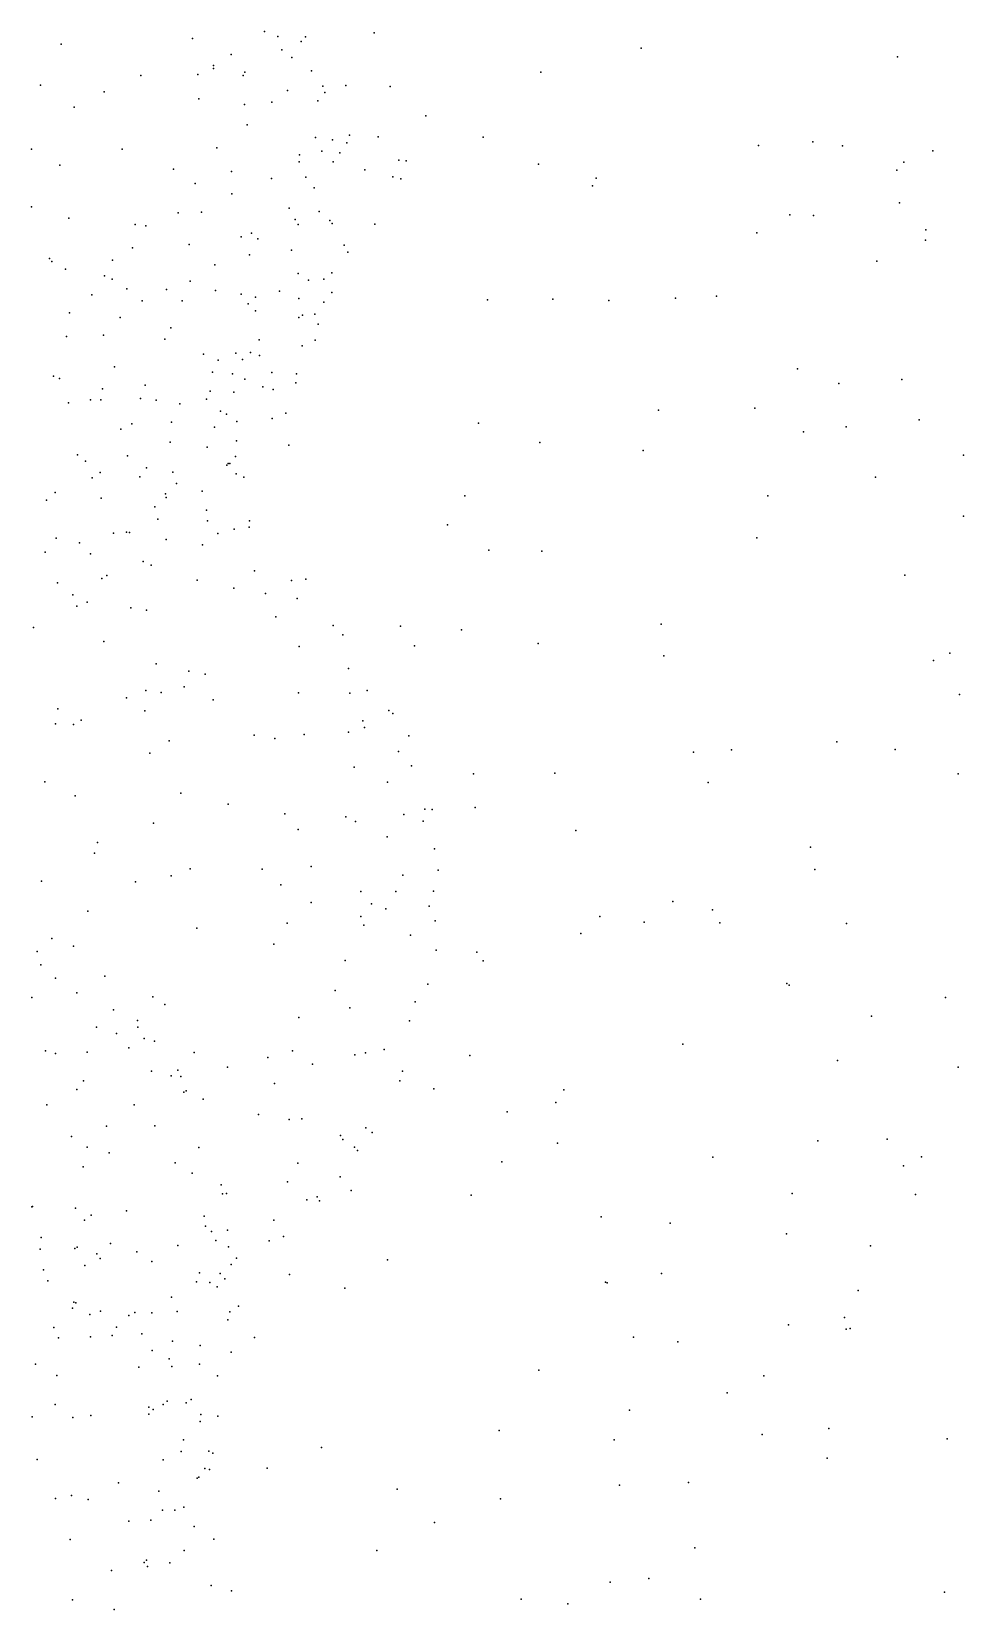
# Model space of a CAD drawing. Header units: metres. Extents: x -23.9 to 23.9, y -28.5 to 28.5.
# Drawn here: x -0.386 to 1.032, y -9.606 to -7.204 of the extents above; entities that cross this region are included whole.
import ezdxf

# ---------------------------------------------------------------- set-up
doc = ezdxf.new("R2010")
doc.units = ezdxf.units.M

msp = doc.modelspace()

# ---------------------------------------------------------------- linework, layer by layer
for p in [(-0.0316, -7.2038, 17.3088), (0.1352, -7.2057, 16.0177), (-0.3413, -7.2232, 23.0351), (-0.1414, -7.2145, 15.7526), (-0.0114, -7.2111, 16.8871), (0.0241, -7.219, 17.7103), (0.0308, -7.2116, 17.5329), (0.5414, -7.229, 4.422), (-0.0824, -7.2387, 17.203), (-0.0054, -7.2317, 17.8199), (0.0099, -7.2434, 17.3744), (0.9316, -7.2424, 4.3831), (-0.2197, -7.2705, 18.1152), (-0.133, -7.269, 17.0194), (-0.1091, -7.2554, 14.7148), (-0.1091, -7.2602, 18.0115), (-0.0643, -7.2706, 16.9153), (-0.0617, -7.2658, 6.9555), (0.0397, -7.2634, 17.4533), (0.3887, -7.2655, 11.3995), (-0.3727, -7.2853, 18.7952), (-0.2756, -7.2956, 15.7121), (0.0031, -7.2934, 17.3053), (0.0571, -7.2868, 17.6328), (0.0599, -7.2966, 16.8003), (0.0922, -7.286, 15.9729), (0.1594, -7.2877, 16.0789), (-0.3215, -7.3187, 12.1651), (-0.1316, -7.3061, 22.6508), (-0.0621, -7.3149, 10.9527), (-0.0203, -7.3113, 21.0384), (0.0494, -7.3093, 17.7442), (-0.0582, -7.3458, 17.1895), (0.2139, -7.332, 19.1515), (0.0457, -7.3649, 8.4566), (0.072, -7.3685, 17.5393), (0.0936, -7.3733, 15.6456), (0.0978, -7.3614, 16.7121), (0.1411, -7.3639, 15.0292), (0.3009, -7.3647, 2.65), (0.8028, -7.3715, 19.0568), (-0.3861, -7.383, 18.7314), (-0.2483, -7.383, 15.7338), (-0.104, -7.3807, 18.0455), (0.0216, -7.3916, 17.8499), (0.0558, -7.3857, 21.3736), (0.0832, -7.3885, 16.012), (0.7203, -7.3771, 12.2402), (0.8479, -7.3776, 15.3667), (0.9851, -7.3853, 7.6696), (-0.3433, -7.4072, 15.6413), (-0.17, -7.4134, 17.0174), (-0.0817, -7.4167, 13.8685), (0.0213, -7.4023, 15.9354), (0.0726, -7.4022, 17.6528), (0.1211, -7.4143, 16.6328), (0.1728, -7.3998, 16.2218), (0.1838, -7.4004, 16.3153), (0.3851, -7.4055, -0.7686), (0.9304, -7.4147, -0.0094), (0.941, -7.4028, 6.5717), (-0.1373, -7.4352, 16.9086), (-0.0208, -7.4276, 16.8267), (0.0314, -7.4254, 17.3314), (0.044, -7.4415, 16.7398), (0.1638, -7.4252, 16.5066), (0.1759, -7.4279, 16.3985), (0.4676, -7.4388, 12.0059), (0.4731, -7.4269, -0.3351), (-0.386, -7.4708, 18.2352), (-0.0814, -7.4508, 15.868), (0.9348, -7.4646, 7.3013), (-0.3295, -7.4881, 15.5962), (-0.1631, -7.4796, 15.8007), (-0.1277, -7.479, 18.0778), (0.0058, -7.4728, 17.9027), (0.0149, -7.49, 2.3554), (0.0517, -7.4776, 17.7807), (0.0677, -7.4913, 17.443), (0.7675, -7.4827, 14.9604), (0.804, -7.4841, 5.742), (-0.2283, -7.4974, 15.7167), (-0.2123, -7.4994, 16.913), (-0.0674, -7.5163, 18.0004), (-0.0516, -7.5109, 16.7893), (-0.0418, -7.5192, 15.9458), (0.0194, -7.4978, 16.005), (0.0714, -7.4959, 17.6848), (0.1363, -7.4972, 16.2999), (0.7175, -7.5105, 11.6066), (0.9745, -7.5059, 8.5931), (-0.2324, -7.5333, 17.0097), (-0.1462, -7.5279, 16.8547), (0.0093, -7.5365, 16.6994), (0.0898, -7.529, 16.184), (0.0953, -7.5399, 16.5062), (0.9742, -7.5212, 2.3915), (-0.359, -7.5493, 18.2165), (-0.3552, -7.5538, 2.2889), (-0.3345, -7.5654, 15.5583), (-0.263, -7.5519, 18.1691), (-0.107, -7.5592, 17.1187), (-0.0547, -7.5437, 17.1884), (0.8999, -7.5534, 7.9938), (-0.2751, -7.5757, 16.9488), (-0.2636, -7.5808, 10.7858), (-0.1447, -7.5838, 18.0794), (0.0196, -7.5721, 16.0924), (0.0351, -7.5823, 16.5841), (0.0584, -7.5808, 17.7135), (0.0709, -7.571, 17.6142), (-0.2945, -7.6046, 14.3257), (-0.2411, -7.5955, 22.0456), (-0.2178, -7.6137, 18.1278), (-0.1808, -7.5963, 11.9498), (-0.157, -7.614, 16.7887), (-0.1063, -7.598, 15.8948), (-0.0673, -7.6034, 16.7124), (-0.0455, -7.6084, 17.9497), (-0.0086, -7.5989, 17.266), (0.0205, -7.6104, 17.8248), (0.071, -7.6011, 16.3804), (0.3079, -7.6122, 8.7466), (0.407, -7.611, 3.2352), (0.4925, -7.6132, 20.324), (0.5939, -7.6099, 2.5571), (0.6559, -7.6068, 4.3926), (-0.3283, -7.6321, 18.1906), (-0.2512, -7.6394, 16.8104), (-0.0566, -7.6181, 8.7079), (-0.0454, -7.6292, 16.0253), (0.0208, -7.6392, 15.418), (0.0261, -7.6354, 16.2556), (0.0448, -7.6343, 17.4339), (0.0586, -7.6158, 11.5146), (-0.174, -7.6547, 17.0852), (0.05, -7.6495, 17.525), (-0.3328, -7.6683, 16.8084), (-0.2769, -7.6659, 5.2297), (-0.1831, -7.672, 16.7249), (-0.0399, -7.6732, 16.1433), (0.0258, -7.6825, 17.7384), (0.0453, -7.6739, 17.6064), (-0.1246, -7.695, 16.6326), (-0.1022, -7.704, 17.9748), (-0.0753, -7.6935, 3.5726), (-0.0649, -7.7029, 17.2416), (-0.0529, -7.6923, 21.6536), (-0.0393, -7.697, 16.419), (-0.3525, -7.7287, 18.1611), (-0.3438, -7.732, 16.7197), (-0.26, -7.7142, 16.7109), (-0.1108, -7.7224, 16.5421), (-0.0801, -7.725, 15.9229), (-0.0614, -7.7328, 16.0343), (-0.0204, -7.7228, 17.8206), (0.0171, -7.7248, 4.7711), (0.7795, -7.7175, 3.3399), (0.9383, -7.7335, 19.2837), (-0.278, -7.7478, 18.1147), (-0.2131, -7.742, 8.1145), (-0.1141, -7.7513, 16.404), (-0.0784, -7.7526, 16.2288), (-0.0341, -7.7448, 19.8534), (-0.0186, -7.749, 21.1014), (0.0162, -7.7384, 17.6598), (0.8422, -7.7398, 7.5469), (-0.3301, -7.7691, 15.5203), (-0.2966, -7.7645, 17.0442), (-0.2805, -7.7644, 16.6396), (-0.2203, -7.7625, 15.6297), (-0.1966, -7.7652, 17.1178), (-0.1606, -7.7704, 14.7125), (-0.12, -7.7635, 7.2304), (-0.0987, -7.7819, 15.8624), (0.5678, -7.7802, 19.2135), (0.7147, -7.7771, -0.1635), (-0.2335, -7.8012, 12.2263), (-0.1734, -7.7985, 17.9935), (-0.1075, -7.8062, 16.2875), (-0.0893, -7.7861, 17.2662), (-0.0736, -7.7976, 17.8517), (-0.02, -7.7927, 17.7191), (0.0009, -7.785, 17.5549), (0.2942, -7.7999, 2.9343), (0.8533, -7.8056, 14.6903), (0.9644, -7.795, 2.7229), (-0.2501, -7.8091, 18.0542), (-0.175, -7.8292, 16.4786), (-0.0741, -7.8267, 15.9949), (0.3875, -7.8297, 4.6495), (0.7886, -7.8131, 15.5558), (-0.3163, -7.8482, 16.6149), (-0.2399, -7.85, 16.5409), (-0.1188, -7.8368, 2.4264), (-0.076, -7.8506, 17.3981), (0.0052, -7.8333, 5.0988), (0.5445, -7.8417, 8.8637), (1.0319, -7.8488, 16.7946), (-0.3038, -7.8579, 21.8285), (-0.2816, -7.8753, 15.5705), (-0.2112, -7.8679, 17.2029), (-0.1711, -7.8747, 15.723), (-0.0892, -7.8638, 17.7767), (-0.087, -7.8614, 16.1555), (-0.0842, -7.8616, 15.9133), (-0.0748, -7.877, 17.6908), (-0.2938, -7.8834, 18.0291), (-0.2213, -7.8817, 17.9583), (-0.1657, -7.892, 17.2726), (-0.1266, -7.9035, 16.2946), (-0.0632, -7.8821, 17.5868), (0.8983, -7.8821, 16.1413), (-0.3636, -7.9174, 15.5169), (-0.3503, -7.9057, 19.8512), (-0.2801, -7.9144, 14.0625), (-0.1987, -7.9273, 15.6535), (-0.1825, -7.9075, 16.4132), (-0.1811, -7.9132, 8.9703), (0.2732, -7.9107, 19.6901), (0.7343, -7.9108, -1.088), (-0.1942, -7.9461, 17.8349), (-0.1199, -7.9326, 17.4662), (-0.1184, -7.9488, 15.738), (-0.0546, -7.9489, 15.9048), (1.0319, -7.9416, 6.4297), (-0.3485, -7.975, 11.8704), (-0.2615, -7.9677, 17.8934), (-0.2417, -7.9659, 16.4729), (-0.237, -7.9664, 17.3055), (-0.1028, -7.9678, 16.2386), (-0.0776, -7.9616, 15.814), (-0.0551, -7.9585, 16.0751), (0.247, -7.9547, 9.0766), (0.7176, -7.9746, 19.8555), (-0.3655, -7.9963, 16.5697), (-0.3132, -7.9823, 17.2432), (-0.2963, -7.9991, 15.4824), (-0.1815, -7.977, 17.7423), (-0.1258, -7.9853, 15.6362), (0.3099, -7.9936, 7.4574), (0.3905, -7.9948, 5.0937), (-0.2165, -8.0105, 17.471), (-0.2041, -8.0163, 17.5957), (-0.3467, -8.0429, 17.8338), (-0.2794, -8.0367, 17.4013), (-0.2718, -8.0322, 17.7617), (-0.134, -8.0389, 15.5414), (-0.0471, -8.025, 16.1769), (0.0092, -8.0396, 15.7424), (0.0313, -8.0378, 15.938), (0.9429, -8.0313, 0.22), (-0.3231, -8.0615, 16.5074), (-0.0781, -8.0512, 3.2352), (-0.03, -8.0596, 15.626), (0.0179, -8.0672, 16.1157), (-0.3171, -8.0786, 17.4948), (-0.3015, -8.0728, 17.6663), (-0.2352, -8.081, 16.4258), (-0.2113, -8.0849, 15.4365), (-0.0146, -8.0947, 16.2216), (-0.3832, -8.111, 17.5941), (0.0727, -8.1081, 16.0527), (0.1753, -8.1089, 20.4594), (0.2683, -8.1146, 4.2916), (0.5721, -8.1063, 15.7252), (-0.2763, -8.1327, 15.3739), (0.0209, -8.1403, 15.5919), (0.0873, -8.1221, 15.7955), (0.1964, -8.139, -0.2794), (0.3848, -8.1353, 15.1009), (-0.1966, -8.1664, 15.3832), (0.5759, -8.1544, 6.5578), (0.9865, -8.1616, -0.8913), (1.011, -8.15, 4.2998), (-0.1466, -8.1777, 16.4173), (-0.122, -8.1823, 14.7653), (0.0961, -8.1734, 5.274), (-0.2123, -8.2071, 16.4746), (-0.1891, -8.2101, 7.6938), (-0.1539, -8.2015, 14.2301), (0.0202, -8.2108, 16.2955), (0.0983, -8.211, 15.6449), (0.1245, -8.2071, 16.1004), (1.026, -8.213, 1.4244), (-0.3459, -8.2351, 16.5253), (-0.2418, -8.2184, 15.328), (-0.2138, -8.2381, 20.2043), (-0.1096, -8.2212, 15.3941), (0.1574, -8.2377, 15.7626), (-0.3497, -8.2577, 12.0604), (-0.3222, -8.2586, 8.9481), (-0.3108, -8.2522, 15.2887), (0.1178, -8.2532, 16.1722), (0.1206, -8.2632, 4.7405), (0.1634, -8.2421, 16.0168), (-0.1767, -8.2838, 20.5556), (-0.0474, -8.2753, 15.4161), (-0.0161, -8.2804, 16.3794), (0.0285, -8.274, 15.4899), (0.096, -8.2705, 15.5856), (0.1878, -8.276, 15.9036), (0.8393, -8.2853, 14.6593), (-0.206, -8.3027, 15.3076), (0.1721, -8.2998, 16.0788), (0.6211, -8.3009, 3.9136), (0.6789, -8.2976, 9.3981), (0.9282, -8.2969, 16.035), (0.1048, -8.324, 16.249), (0.1918, -8.322, 15.7982), (0.2864, -8.3337, 7.3834), (0.4103, -8.3328, 0.3298), (1.0239, -8.3342, 0.9646), (-0.3657, -8.3462, 15.2488), (0.1556, -8.3464, 16.1719), (0.6434, -8.3473, 9.0534), (-0.3198, -8.3676, 16.5694), (-0.1591, -8.3635, 16.5139), (-0.0867, -8.3803, 15.3458), (-0.0009, -8.395, 16.4122), (0.0923, -8.3996, 16.3009), (0.1068, -8.4063, 15.5344), (0.1806, -8.3957, 15.6803), (0.2097, -8.4062, 15.7654), (0.2122, -8.3875, 16.0095), (0.2234, -8.3882, 15.9031), (0.2891, -8.3851, 9.2092), (-0.2006, -8.4092, 15.2792), (0.0194, -8.4188, 15.4201), (0.1552, -8.4301, 15.5999), (0.4419, -8.4203, 5.1141), (-0.2904, -8.4548, 16.5738), (-0.2857, -8.4387, 15.2455), (0.2272, -8.4481, 15.2887), (0.7993, -8.4454, 8.3945), (-0.1448, -8.4788, 15.2923), (-0.0353, -8.4792, 4.3358), (0.0393, -8.4748, 6.4378), (0.8056, -8.4797, 6.5024), (-0.3712, -8.4976, 16.5912), (-0.228, -8.4986, 15.2589), (-0.1739, -8.4893, 5.4812), (-0.0067, -8.5031, 15.3837), (0.1786, -8.488, 16.1724), (0.2326, -8.4807, 15.9229), (0.1148, -8.5131, 15.5235), (0.1683, -8.5132, 15.606), (0.2253, -8.5124, 15.7964), (0.5895, -8.5282, -0.9), (-0.3003, -8.5428, 16.5833), (0.0392, -8.5296, 16.3908), (0.1148, -8.551, 0.0081), (0.131, -8.5317, 16.2701), (0.1532, -8.5395, 5.9344), (0.219, -8.5356, 16.0658), (0.4788, -8.5513, 7.9396), (0.6503, -8.5409, 9.89), (-0.1344, -8.569, 15.2981), (0.0027, -8.5612, 2.3121), (0.1193, -8.5645, 2.9413), (0.2283, -8.5576, 15.9725), (0.5462, -8.56, 6.9995), (0.6612, -8.5609, 0.4523), (0.8541, -8.562, 1.4234), (-0.3551, -8.5846, 17.5209), (-0.3221, -8.5964, 15.2353), (-0.0175, -8.5934, 16.4328), (0.1906, -8.5798, 16.1321), (0.4499, -8.5769, 6.3624), (-0.3778, -8.6044, 16.586), (-0.372, -8.6246, 2.1234), (0.0912, -8.6183, 16.309), (0.2294, -8.6023, 15.8977), (0.2914, -8.6054, 5.5344), (0.3011, -8.6188, 2.5945), (-0.3498, -8.6449, 17.8352), (-0.2746, -8.6421, 17.574), (-0.3171, -8.6676, 16.5722), (0.076, -8.6636, 15.4946), (0.217, -8.6543, 15.9758), (0.7631, -8.6534, 3.8153), (0.7667, -8.6559, 7.5587), (-0.3857, -8.6747, 15.237), (-0.2614, -8.6931, 17.7629), (-0.2017, -8.6734, 16.5332), (-0.1835, -8.6853, 15.2926), (0.098, -8.6903, -0.3247), (0.1978, -8.681, 16.0756), (1.0046, -8.6743, 0.8326), (-0.2872, -8.7198, 17.8656), (-0.2247, -8.7097, 17.645), (-0.2246, -8.7196, 6.2084), (0.0208, -8.7047, 16.3752), (0.1892, -8.7098, 15.7451), (0.8921, -8.7029, -0.8831), (-0.2567, -8.7291, 17.3536), (-0.2148, -8.737, 17.458), (-0.1988, -8.7408, 17.5492), (-0.365, -8.7558, 8.8404), (-0.3495, -8.7597, 17.9826), (-0.3017, -8.7578, 17.233), (-0.2379, -8.7513, 16.5192), (-0.1387, -8.7584, 0.6624), (-0.0268, -8.7657, 3.2303), (0.0107, -8.7555, 15.4541), (0.1057, -8.7617, 15.5893), (0.1218, -8.7589, 16.1999), (0.1503, -8.7535, 15.6801), (0.2808, -8.7629, 15.4362), (0.6051, -8.7455, 8.451), (-0.2035, -8.7869, 17.7826), (-0.1633, -8.785, 15.3406), (-0.0882, -8.7806, 15.3887), (0.0412, -8.7762, 16.3084), (0.1785, -8.7864, 15.9545), (0.8402, -8.7703, 14.4623), (1.024, -8.7805, 0.3532), (-0.3172, -8.8144, 15.294), (-0.3073, -8.8012, 16.5279), (-0.1738, -8.7938, 17.6987), (-0.159, -8.795, 17.6021), (-0.1507, -8.8164, 17.5199), (-0.0165, -8.8054, 16.3632), (0.1742, -8.8016, 15.8711), (0.2262, -8.8134, 8.1083), (0.4238, -8.8153, 5.9372), (-0.3628, -8.8377, 18.0622), (-0.23, -8.8381, 17.2542), (-0.1543, -8.8186, 16.4578), (-0.1249, -8.8292, 0.2056), (0.4118, -8.8346, 2.9264), (-0.0408, -8.8528, 15.4659), (0.006, -8.8603, 16.2934), (0.0251, -8.8594, 15.5477), (0.3374, -8.8484, 15.1039), (-0.3254, -8.8862, 15.3377), (-0.2722, -8.8706, 17.9874), (-0.1986, -8.8697, 15.3726), (0.084, -8.8845, 16.1277), (0.1227, -8.8728, 16.04), (0.1321, -8.8798, 15.8746), (-0.3016, -8.9026, 16.4623), (-0.268, -8.9112, 17.1582), (-0.1315, -8.9029, 17.4196), (0.0873, -8.8909, 15.7074), (0.1052, -8.9022, 15.7962), (0.1097, -8.9075, 15.963), (0.4144, -8.8962, 7.4859), (0.8105, -8.8929, 5.7068), (0.9161, -8.8902, 8.7493), (-0.3078, -8.9322, 18.0633), (-0.1677, -8.926, 15.4274), (0.0191, -8.9267, 15.6089), (0.3293, -8.9247, -0.5826), (0.6504, -8.9175, 10.0462), (0.9407, -8.9309, 7.7366), (0.968, -8.9169, 1.8123), (-0.1415, -8.9419, 1.6846), (-0.0978, -8.9595, 16.3003), (0.0033, -8.9551, 16.1952), (0.0834, -8.9475, 15.8641), (-0.0958, -8.9733, 17.4899), (-0.0895, -8.9731, 15.5375), (0.0329, -8.9826, 16.0818), (0.0483, -8.9778, 15.7693), (0.0519, -8.9841, 15.9865), (0.1002, -8.9685, 4.1293), (0.2829, -8.9757, 0.8059), (0.7714, -8.9727, 2.6902), (0.9588, -8.9746, 3.2801), (-0.3859, -8.9934, 16.5075), (-0.3846, -8.9926, 18.1406), (-0.3193, -8.9952, 15.419), (-0.2954, -9.0059, 17.0668), (-0.2416, -8.9991, 17.1494), (-0.1237, -9.0076, 17.8106), (0.4808, -9.0083, 2.3721), (-0.3057, -9.0134, 16.3782), (-0.1215, -9.0225, 6.0905), (-0.1121, -9.031, 16.2249), (-0.0878, -9.0289, 15.6187), (-0.0176, -9.0134, 15.7004), (0.5857, -9.018, 14.9474), (-0.3716, -9.0401, 16.6541), (-0.3205, -9.0567, 16.8089), (-0.3165, -9.0547, 17.0004), (-0.2661, -9.049, 16.3082), (-0.1634, -9.0519, 17.9146), (-0.1056, -9.0443, 17.393), (-0.0865, -9.0542, 16.1373), (-0.0245, -9.0452, 6.726), (-0.0026, -9.0384, 15.8332), (0.7628, -9.0341, 0.2416), (0.8905, -9.0528, 0.9482), (-0.373, -9.0575, 11.6336), (-0.2868, -9.0646, 15.5179), (-0.2816, -9.0719, 18.0733), (-0.2261, -9.0615, 18.0064), (-0.2029, -9.0765, 16.232), (-0.0826, -9.081, 17.6837), (-0.0743, -9.0714, 17.6002), (0.1554, -9.0737, 4.8265), (-0.3678, -9.0889, 16.4668), (-0.3049, -9.0827, 16.7169), (-0.1306, -9.0935, 15.6991), (-0.0989, -9.0947, 16.0581), (-0.0921, -9.103, 15.8468), (0.0062, -9.096, 9.6804), (0.5725, -9.0948, 3.3036), (-0.3615, -9.1057, 16.3572), (-0.1352, -9.1072, 17.2882), (-0.1148, -9.1085, 17.8193), (-0.1036, -9.1149, 15.9416), (0.0907, -9.1172, 7.8493), (0.4873, -9.1081, 8.6942), (0.49, -9.109, 5.0134), (0.8717, -9.1206, 14.3817), (-0.3239, -9.1473, 16.5158), (-0.322, -9.1384, 1.4412), (-0.3189, -9.1392, 15.6189), (-0.2812, -9.1519, 4.1858), (-0.1732, -9.1308, 16.0834), (-0.1644, -9.1524, 15.889), (-0.0843, -9.1529, 17.733), (-0.071, -9.1444, 17.542), (-0.3523, -9.1767, 15.7129), (-0.2974, -9.157, 16.1351), (-0.2569, -9.1762, 16.0021), (-0.2381, -9.1588, 18.0335), (-0.2291, -9.1541, 17.1102), (-0.2029, -9.1548, 15.7952), (-0.0874, -9.1654, 17.426), (0.7659, -9.1728, 4.0315), (0.8509, -9.1615, -0.471), (-0.3451, -9.1927, 16.4317), (-0.2965, -9.1912, 15.8237), (-0.2633, -9.1891, 15.9094), (-0.2183, -9.1866, 16.7064), (-0.1717, -9.1975, 17.9301), (-0.0469, -9.1921, 9.3146), (0.5301, -9.1916, 0.451), (0.5972, -9.1985, 1.3768), (0.8536, -9.1797, 0.6097), (0.8594, -9.1784, 4.8865), (-0.2027, -9.2118, 16.9971), (-0.1767, -9.2247, 16.8327), (-0.1295, -9.2044, 17.8458), (-0.0826, -9.2143, 17.6568), (-0.3801, -9.2327, 16.2467), (-0.223, -9.2374, 17.1247), (-0.1728, -9.2361, 11.277), (-0.1308, -9.233, 17.3253), (0.3857, -9.2419, 7.6338), (-0.3478, -9.25, 16.366), (-0.1033, -9.2506, 17.7565), (0.7284, -9.2505, 15.2706), (-0.3504, -9.2942, 9.731), (-0.1859, -9.2944, 17.0593), (-0.18, -9.2891, -0.1432), (-0.151, -9.2918, 16.6768), (-0.1434, -9.2864, 16.8867), (0.6723, -9.2762, 2.1637), (-0.385, -9.3127, 10.3389), (-0.3233, -9.3139, 18.0842), (-0.296, -9.3109, 16.3931), (-0.2076, -9.2981, 17.9561), (-0.2075, -9.309, 3.6832), (-0.201, -9.3018, 16.5389), (-0.1297, -9.3201, 16.7696), (-0.1284, -9.3093, 8.877), (-0.1025, -9.3117, 17.4845), (0.524, -9.303, 10.0803), (0.3252, -9.3338, 1.9587), (0.7257, -9.3398, 8.7876), (0.8271, -9.3309, 4.507), (-0.1586, -9.3656, 16.5788), (-0.1551, -9.3479, 17.2141), (-0.1165, -9.3651, 17.6392), (-0.1102, -9.3683, 16.8506), (0.0552, -9.3596, 1.5176), (0.5005, -9.3482, 4.3807), (1.0074, -9.3464, 6.4318), (-0.3776, -9.378, 16.2704), (-0.1858, -9.3783, 17.8717), (-0.1225, -9.3914, 17.5543), (-0.1153, -9.3931, 16.6732), (-0.0277, -9.3912, 4.1375), (0.8247, -9.3757, 3.6152), (-0.2538, -9.4134, 17.9529), (-0.1343, -9.4063, 6.2343), (-0.1317, -9.4046, 17.0296), (0.5087, -9.4172, 15.5046), (0.6133, -9.413, 6.5219), (-0.3495, -9.4372, 10.6834), (-0.3255, -9.4329, 18.0314), (-0.2998, -9.439, 16.3255), (-0.1923, -9.426, 17.325), (0.1701, -9.4229, 1.1887), (0.3277, -9.438, 3.3032), (-0.1867, -9.455, 17.7851), (-0.1683, -9.4548, 16.4933), (-0.1545, -9.4506, 17.6766), (-0.2381, -9.4718, 9.2119), (-0.2047, -9.4703, 17.2378), (-0.1385, -9.4799, 17.0962), (0.2272, -9.4736, -0.0387), (-0.3273, -9.4996, 17.9687), (-0.1088, -9.4993, 17.0195), (0.623, -9.5125, 0.3542), (-0.2148, -9.5349, 17.3818), (-0.2112, -9.531, 17.4844), (-0.1759, -9.535, 16.4659), (-0.154, -9.5166, 12.2229), (0.1393, -9.5167, 11.3882), (-0.2643, -9.5471, 6.5491), (-0.2098, -9.5409, 17.624), (0.5532, -9.5592, 15.0232), (-0.1126, -9.5697, 16.5895), (-0.0818, -9.578, 16.9567), (0.4943, -9.5647, 1.6008), (1.0033, -9.5798, 5.3069), (-0.3238, -9.5916, 17.8627), (-0.2602, -9.6062, 17.4107), (0.3588, -9.5907, 9.8427), (0.4298, -9.5977, 7.3583), (0.6319, -9.5905, 10.6773)]:
    msp.add_point(p)

doc.saveas('drawing.dxf')
